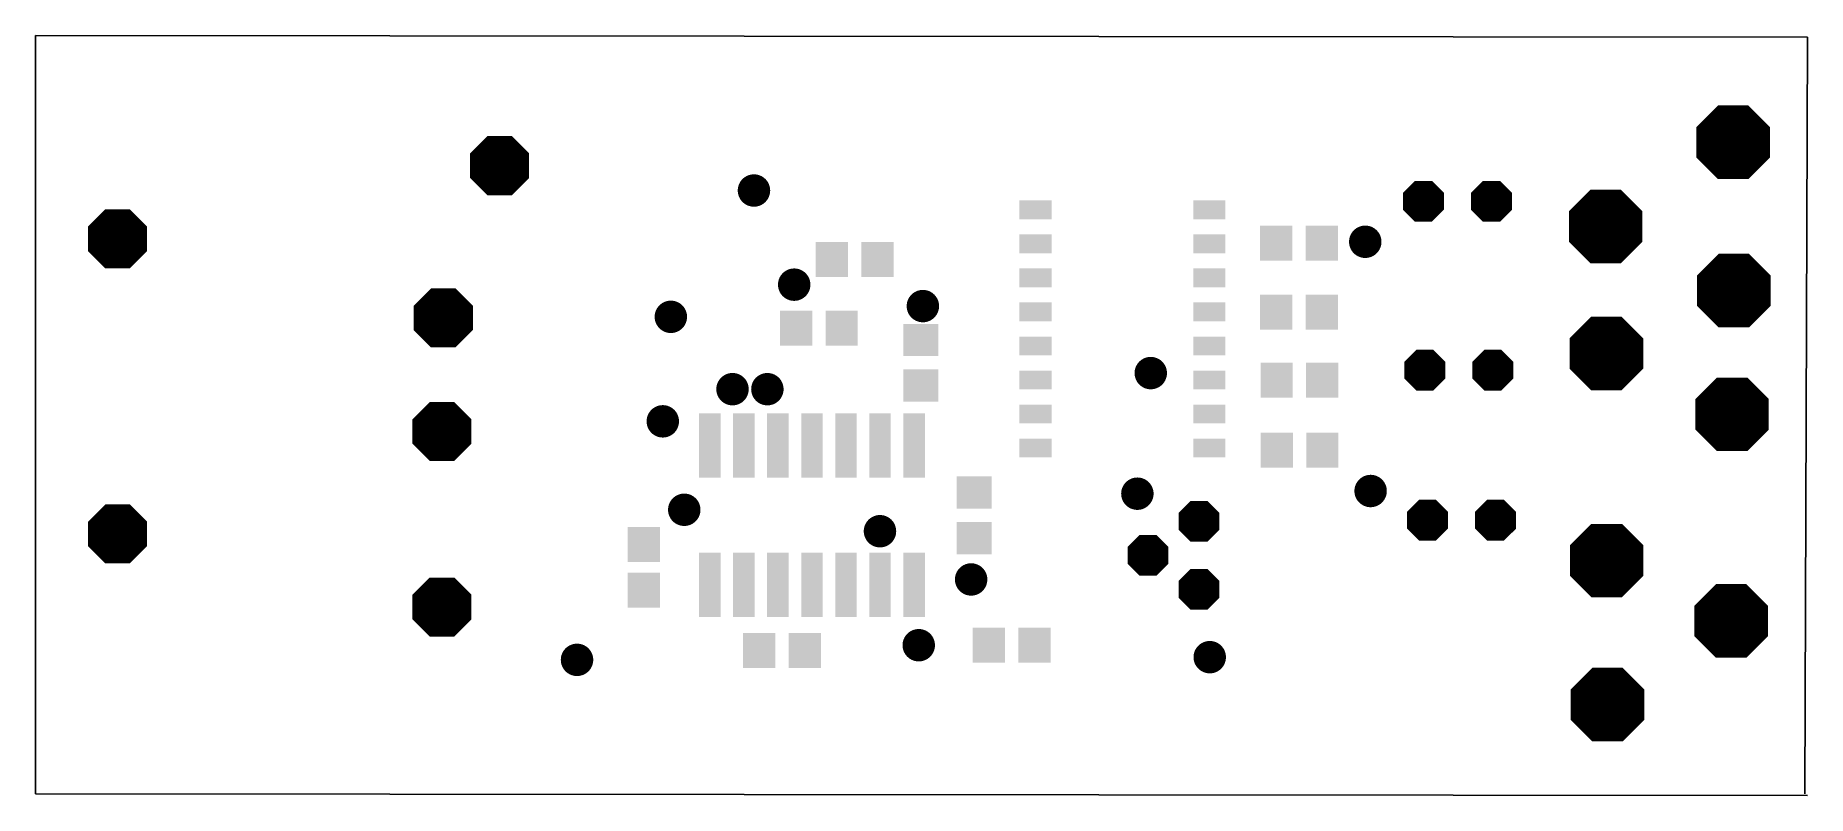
# Model space of a CAD drawing. Extents: x 0.6 to 66.7, y 0.1 to 28.5.
import ezdxf

# ---------------------------------------------------------------- set-up
doc = ezdxf.new("R2010")
doc.units = 0
for name, color, linetype in [('20', 7, 'CONTINUOUS'), ('29', 253, 'CONTINUOUS'), ('31', 253, 'CONTINUOUS')]:
    doc.layers.add(name, color=color, linetype=linetype)

# ---------------------------------------------------------------- blocks, each defined once
blk = doc.blocks.new('RECT')
blk.add_solid([(-0.5, -0.5), (0.5, -0.5), (-0.5, 0.5), (0.5, 0.5)])
blk = doc.blocks.new('OCTAGONP')
at = {"const_width": 0.5}
blk.add_lwpolyline([(-0.25, -0.1036), (-0.25, 0.1036), (-0.1036, 0.25), (0.1036, 0.25), (0.25, 0.1036), (0.25, -0.1036), (0.1036, -0.25), (-0.1036, -0.25), (-0.25, -0.1036), (-0.25, 0.1036)], dxfattribs=at)
blk = doc.blocks.new('ROUNDV')
at = {"const_width": 0.5}
blk.add_lwpolyline([(0, -0.25, 1), (0, 0.25, 1), (0, -0.25)], format="xyb", dxfattribs=at)

msp = doc.modelspace()

# ---------------------------------------------------------------- linework, layer by layer
at = {"layer": '20'}
for p, q in [((66.6573, 28.3955), (0.56, 28.46)), ((0.56, 28.46), (0.56, 0.16)), ((66.56, 0.16), (66.6573, 28.3955)), ((66.6573, 0.0955), (0.56, 0.16))]:
    msp.add_line(p, q, dxfattribs=at)

# ---------------------------------------------------------------- block references
at = {"layer": '29'}
for name, p, xscale, yscale, rotation in [('OCTAGONP', (63.8823, 24.4756), 2.7432, 2.7432, 180), ('OCTAGONP', (17.8727, 23.6), 2.2032, 2.2032, 180), ('OCTAGONP', (59.1261, 21.3281), 2.7432, 2.7432, 180), ('OCTAGONP', (3.6227, 20.87), 2.2032, 2.2032, 180), ('RECT', (46.8412, 20.7096), 1.2032, 1.3032, 180), ('RECT', (48.5412, 20.7096), 1.2032, 1.3032, 180), ('OCTAGONP', (63.9075, 18.9412), 2.7432, 2.7432, 180), ('OCTAGONP', (15.7727, 17.92), 2.2032, 2.2032, 180), ('RECT', (46.837, 18.1304), 1.2032, 1.3032, 180), ('RECT', (48.537, 18.1304), 1.2032, 1.3032, 180), ('RECT', (28.9301, 17.5408), 1.2032, 1.3032, 180), ('RECT', (30.6301, 17.5408), 1.2032, 1.3032, 180), ('OCTAGONP', (59.1544, 16.5938), 2.7432, 2.7432, 180), ('RECT', (33.5788, 17.0958), 1.2032, 1.3032, 270), ('RECT', (37.8651, 16.8737), 1.2032, 0.7032, 180), ('RECT', (44.3451, 16.8737), 1.2032, 0.7032, 180), ('RECT', (33.5788, 15.3958), 1.2032, 1.3032, 270), ('RECT', (37.8651, 15.6037), 1.2032, 0.7032, 180), ('RECT', (44.3451, 15.6037), 1.2032, 0.7032, 180), ('RECT', (46.8554, 15.5932), 1.2032, 1.3032, 180), ('RECT', (48.5554, 15.5932), 1.2032, 1.3032, 180), ('OCTAGONP', (63.8407, 14.3207), 2.7432, 2.7432, 180), ('OCTAGONP', (15.7227, 13.68), 2.2032, 2.2032, 180), ('RECT', (37.8651, 14.3337), 1.2032, 0.7032, 180), ('RECT', (44.3451, 14.3337), 1.2032, 0.7032, 180), ('RECT', (37.8651, 13.0637), 1.2032, 0.7032, 180), ('RECT', (44.3451, 13.0637), 1.2032, 0.7032, 180), ('RECT', (46.8596, 12.9881), 1.2032, 1.3032, 180), ('RECT', (48.5596, 12.9881), 1.2032, 1.3032, 180), ('RECT', (35.5701, 11.4045), 1.2032, 1.3032, 90), ('OCTAGONP', (3.6227, 9.86), 2.2032, 2.2032, 180), ('OCTAGONP', (43.96, 10.33), 1.524, 1.524, 90), ('RECT', (23.2474, 9.4641), 1.3032, 1.2032, 270), ('RECT', (35.5701, 9.7045), 1.2032, 1.3032, 90), ('OCTAGONP', (59.1655, 8.8624), 2.7432, 2.7432, 180), ('OCTAGONP', (42.055, 9.06), 1.524, 1.524, 90), ('OCTAGONP', (15.7227, 7.13), 2.2032, 2.2032, 180), ('RECT', (23.2474, 7.7641), 1.3032, 1.2032, 270), ('OCTAGONP', (43.96, 7.79), 1.524, 1.524, 90), ('OCTAGONP', (63.8072, 6.6126), 2.7432, 2.7432, 180), ('OCTAGONP', (59.1954, 3.493), 2.7432, 2.7432, 180)]:
    msp.add_blockref(name, p, dxfattribs=dict(at, xscale=xscale, yscale=yscale, rotation=rotation))
for name, p, xscale, yscale in [('ROUNDV', (27.36, 22.6731), 1.2096, 1.2096), ('OCTAGONP', (52.33, 22.27), 1.524, 1.524), ('OCTAGONP', (54.87, 22.27), 1.524, 1.524), ('RECT', (37.8651, 21.9537), 1.2032, 0.7032), ('RECT', (44.3451, 21.9537), 1.2032, 0.7032), ('ROUNDV', (50.16, 20.76), 1.2096, 1.2096), ('RECT', (30.2636, 20.0976), 1.2032, 1.3032), ('RECT', (31.9636, 20.0976), 1.2032, 1.3032), ('RECT', (37.8651, 20.6837), 1.2032, 0.7032), ('RECT', (44.3451, 20.6837), 1.2032, 0.7032), ('ROUNDV', (28.86, 19.16), 1.2096, 1.2096), ('RECT', (37.8651, 19.4137), 1.2032, 0.7032), ('RECT', (44.3451, 19.4137), 1.2032, 0.7032), ('ROUNDV', (24.26, 17.96), 1.2096, 1.2096), ('ROUNDV', (33.66, 18.36), 1.2096, 1.2096), ('RECT', (37.8651, 18.1437), 1.2032, 0.7032), ('RECT', (44.3451, 18.1437), 1.2032, 0.7032), ('OCTAGONP', (52.38, 15.97), 1.524, 1.524), ('OCTAGONP', (54.92, 15.97), 1.524, 1.524), ('ROUNDV', (26.56, 15.26), 1.2096, 1.2096), ('ROUNDV', (27.86, 15.26), 1.2096, 1.2096), ('ROUNDV', (42.16, 15.86), 1.2096, 1.2096), ('ROUNDV', (23.96, 14.06), 1.2096, 1.2096), ('RECT', (25.7121, 13.1557), 0.8032, 2.4032), ('RECT', (26.9821, 13.1557), 0.8032, 2.4032), ('RECT', (28.2521, 13.1557), 0.8032, 2.4032), ('RECT', (29.5221, 13.1557), 0.8032, 2.4032), ('RECT', (30.7921, 13.1557), 0.8032, 2.4032), ('RECT', (32.0621, 13.1557), 0.8032, 2.4032), ('RECT', (33.3321, 13.1557), 0.8032, 2.4032), ('ROUNDV', (41.66, 11.36), 1.2096, 1.2096), ('ROUNDV', (50.36, 11.46), 1.2096, 1.2096), ('ROUNDV', (24.76, 10.76), 1.2096, 1.2096), ('OCTAGONP', (52.48, 10.37), 1.524, 1.524), ('OCTAGONP', (55.02, 10.37), 1.524, 1.524), ('ROUNDV', (32.06, 9.96), 1.2096, 1.2096), ('RECT', (25.7121, 7.9557), 0.8032, 2.4032), ('RECT', (26.9821, 7.9557), 0.8032, 2.4032), ('RECT', (28.2521, 7.9557), 0.8032, 2.4032), ('RECT', (29.5221, 7.9557), 0.8032, 2.4032), ('RECT', (30.7921, 7.9557), 0.8032, 2.4032), ('RECT', (32.0621, 7.9557), 0.8032, 2.4032), ('RECT', (33.3321, 7.9557), 0.8032, 2.4032), ('ROUNDV', (35.46, 8.16), 1.2096, 1.2096), ('RECT', (27.5575, 5.5092), 1.2032, 1.3032), ('RECT', (29.2575, 5.5092), 1.2032, 1.3032), ('ROUNDV', (33.5062, 5.7062), 1.2096, 1.2096), ('RECT', (36.1219, 5.7062), 1.2032, 1.3032), ('RECT', (37.8219, 5.7062), 1.2032, 1.3032), ('ROUNDV', (20.76, 5.16), 1.2096, 1.2096), ('ROUNDV', (44.36, 5.26), 1.2096, 1.2096)]:
    msp.add_blockref(name, p, dxfattribs=dict(at, xscale=xscale, yscale=yscale))
at = {"layer": '31'}
for p, yscale in [((37.8651, 21.9537), 0.5), ((44.3451, 21.9537), 0.5), ((30.2636, 20.0976), 1.1), ((31.9636, 20.0976), 1.1), ((37.8651, 20.6837), 0.5), ((44.3451, 20.6837), 0.5), ((37.8651, 19.4137), 0.5), ((44.3451, 19.4137), 0.5), ((37.8651, 18.1437), 0.5), ((44.3451, 18.1437), 0.5), ((27.5575, 5.5092), 1.1), ((29.2575, 5.5092), 1.1), ((36.1219, 5.7062), 1.1), ((37.8219, 5.7062), 1.1)]:
    msp.add_blockref('RECT', p, dxfattribs=dict(at, yscale=yscale))
for p, yscale, rotation in [((46.8412, 20.7096), 1.1, 180), ((48.5412, 20.7096), 1.1, 180), ((46.837, 18.1304), 1.1, 180), ((48.537, 18.1304), 1.1, 180), ((28.9301, 17.5408), 1.1, 180), ((30.6301, 17.5408), 1.1, 180), ((33.5788, 17.0958), 1.1, 270), ((37.8651, 16.8737), 0.5, 180), ((44.3451, 16.8737), 0.5, 180), ((33.5788, 15.3958), 1.1, 270), ((46.8554, 15.5932), 1.1, 180), ((48.5554, 15.5932), 1.1, 180), ((37.8651, 15.6037), 0.5, 180), ((44.3451, 15.6037), 0.5, 180), ((37.8651, 14.3337), 0.5, 180), ((44.3451, 14.3337), 0.5, 180), ((37.8651, 13.0637), 0.5, 180), ((44.3451, 13.0637), 0.5, 180), ((46.8596, 12.9881), 1.1, 180), ((48.5596, 12.9881), 1.1, 180), ((35.5701, 11.4045), 1.1, 90), ((35.5701, 9.7045), 1.1, 90)]:
    msp.add_blockref('RECT', p, dxfattribs=dict(at, yscale=yscale, rotation=rotation))
at = {"layer": '31', "xscale": 0.6, "yscale": 2.2}
for p in [(25.7121, 13.1557), (26.9821, 13.1557), (28.2521, 13.1557), (29.5221, 13.1557), (30.7921, 13.1557), (32.0621, 13.1557), (33.3321, 13.1557), (25.7121, 7.9557), (26.9821, 7.9557), (28.2521, 7.9557), (29.5221, 7.9557), (30.7921, 7.9557), (32.0621, 7.9557), (33.3321, 7.9557)]:
    msp.add_blockref('RECT', p, dxfattribs=at)
at = {"layer": '31', "xscale": 1.1, "rotation": 270}
for p in [(23.2474, 9.4641), (23.2474, 7.7641)]:
    msp.add_blockref('RECT', p, dxfattribs=at)

doc.saveas('drawing.dxf')
